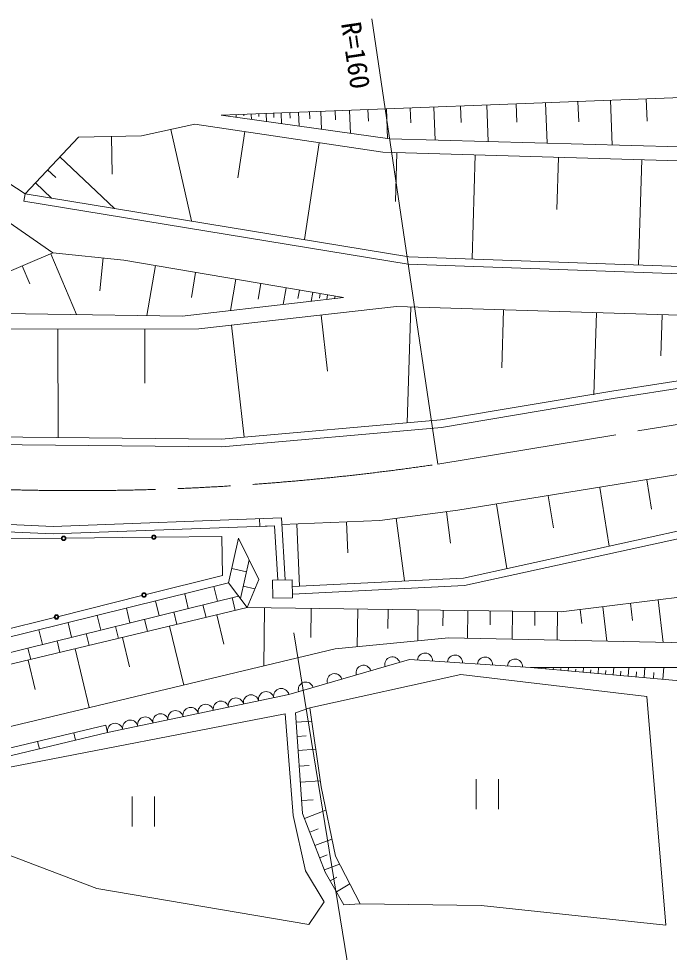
# Model space of a CAD drawing. Units: millimetres, scale not verified. Extents: x 40000 to 680000, y 20000 to 380000.
# Drawn here: x 251698 to 295002, y 273117 to 335314 of the extents above; entities that cross this region are included whole.
import ezdxf
from ezdxf.enums import TextEntityAlignment as Align

# ---------------------------------------------------------------- set-up
doc = ezdxf.new("R2010")
doc.units = ezdxf.units.MM
doc.header["$LTSCALE"] = 1000
doc.linetypes.add('CHAIN', pattern=[18.5, 12, -1.5, 3.5, -1.5])
for name, color, linetype, lineweight in [('M-BGD', 7, 'Continuous', 13), ('M-BMK', 2, 'CHAIN', 13), ('M-STR-HTXT', 7, 'Continuous', 13)]:
    doc.layers.add(name, color=color, linetype=linetype, lineweight=lineweight)
doc.styles.add('ＭＳ ゴシック', font='')
doc.styles.get('ＭＳ ゴシック').set_extended_font_data('MS Gothic')

msp = doc.modelspace()

# ---------------------------------------------------------------- linework, layer by layer
at = {"layer": 'M-BGD'}
for p, q in [((265176, 328875), (301697, 330292)), ((286762, 329712), (286867, 327016)), ((288919, 329796), (288972, 328448)), ((291077, 329880), (291193, 326897)), ((293463, 329972), (293521, 328481)), ((252124, 323656), (243187, 329394)), ((269173, 329030), (269201, 328311)), ((269748, 329052), (269762, 328693)), ((270323, 329074), (270359, 328148)), ((271064, 329103), (271082, 328640)), ((271805, 329132), (271851, 327939)), ((272759, 329169), (272782, 328573)), ((273713, 329206), (273772, 327670)), ((274941, 329254), (274971, 328486)), ((276170, 329301), (276247, 327324)), ((277752, 329363), (277791, 328374)), ((279334, 329424), (279420, 327220)), ((281098, 329493), (281140, 328390)), ((282861, 329561), (282956, 327123)), ((284811, 329637), (284859, 328418)), ((266175, 328913), (266182, 328734)), ((266675, 328933), (266678, 328843)), ((267174, 328952), (267188, 328593)), ((267674, 328972), (267681, 328792)), ((268174, 328991), (268194, 328452)), ((268673, 329010), (268684, 328741)), ((259881, 327499), (263425, 328291)), ((261829, 327934), (263191, 321837)), ((263425, 328291), (275932, 326415)), ((266750, 327792), (266287, 324703)), ((253979, 319708), (243104, 327239)), ((252124, 323656), (255670, 327415)), ((255670, 327415), (259881, 327499)), ((257876, 327459), (257926, 324959)), ((271693, 327051), (270725, 320599)), ((254439, 326110), (258077, 322678)), ((275932, 326415), (311202, 325373)), ((276864, 326387), (276768, 323127)), ((282081, 326233), (281876, 319305)), ((287623, 326069), (287521, 322605)), ((293166, 325906), (292959, 318907)), ((253625, 325247), (254164, 324738)), ((252811, 324384), (253889, 323366)), ((252043, 323163), (252124, 323656)), ((277626, 318958), (252043, 323163)), ((253979, 319708), (244677, 315753)), ((258694, 319234), (253979, 319708)), ((253834, 319647), (255555, 315600)), ((257323, 319372), (257103, 317184)), ((273311, 316734), (258694, 319234)), ((251938, 318840), (252442, 317655)), ((260804, 318873), (260233, 315533)), ((313745, 317660), (277626, 318958)), ((263475, 318416), (263190, 316746)), ((266147, 317959), (265789, 315869)), ((267819, 317673), (267640, 316628)), ((269491, 317387), (269301, 316273)), ((270383, 317235), (270287, 316678)), ((271274, 317082), (271173, 316488)), ((271767, 316998), (271716, 316701)), ((272260, 316914), (272208, 316607)), ((272753, 316829), (272727, 316676)), ((276854, 316133), (263692, 314646)), ((310075, 315121), (276854, 316133)), ((277800, 316104), (277564, 308384)), ((271823, 315565), (272245, 311833)), ((283976, 315916), (283858, 312056)), ((290152, 315728), (289986, 310266)), ((294522, 315595), (294438, 312864)), ((265852, 314890), (266695, 307426)), ((263692, 314646), (246259, 314614)), ((254313, 314629), (254326, 307408)), ((260089, 314639), (260096, 311029)), ((315116, 308141), (280926, 302565)), ((293503, 304594), (293818, 302639)), ((286937, 303535), (287284, 301386)), ((290375, 304089), (291006, 300180)), ((283499, 302980), (284193, 298682)), ((280926, 302565), (275744, 301889)), ((280170, 302466), (280442, 300378)), ((267743, 301495), (267724, 302007)), ((269181, 302061), (269444, 297922)), ((275744, 301889), (269210, 301607)), ((273523, 301793), (273612, 299722)), ((276828, 302030), (277373, 297854)), ((268714, 301530), (267743, 301495)), ((268714, 301530), (268943, 297911)), ((270209, 301650), (270387, 297508)), ((250171, 300650), (254541, 300699)), ((254841, 300702), (260541, 300766)), ((260841, 300769), (265210, 300819)), ((265210, 300819), (265267, 298228)), ((265661, 297721), (266337, 300706)), ((266337, 300706), (265661, 297721)), ((266324, 300647), (266371, 300636)), ((266337, 300706), (267689, 297946)), ((296754, 300931), (281376, 297552)), ((267038, 299274), (266451, 296680)), ((265882, 298696), (266857, 298475)), ((265267, 298228), (260183, 296954)), ((267689, 297946), (266900, 296087)), ((231076, 289159), (265661, 297721)), ((231076, 289159), (265661, 297721)), ((264931, 296510), (264690, 297480)), ((266900, 296087), (265661, 297721)), ((266636, 297500), (267424, 297321)), ((281376, 297552), (269927, 296984)), ((287811, 295799), (301048, 297448)), ((230867, 288077), (266319, 296853)), ((259892, 296882), (254363, 295497)), ((262989, 296029), (262749, 297000)), ((266112, 295898), (265901, 296750)), ((266900, 296087), (230738, 287413)), ((261048, 295548), (260808, 296519)), ((264167, 295432), (263960, 296269)), ((266900, 296087), (287811, 295799)), ((268058, 296071), (268005, 292191)), ((290567, 296142), (290854, 293840)), ((292409, 296372), (292552, 295221)), ((294250, 296601), (294604, 293762)), ((257165, 294587), (256925, 295558)), ((259106, 295068), (258866, 296038)), ((262222, 294965), (262019, 295789)), ((264882, 295603), (265354, 293638)), ((271163, 296028), (271136, 294088)), ((274267, 295985), (274232, 293470)), ((276279, 295958), (276262, 294700)), ((278292, 295930), (278263, 293861)), ((279947, 295907), (279932, 294873)), ((281602, 295884), (281576, 294033)), ((283083, 295864), (283070, 294938)), ((284564, 295843), (284538, 293971)), ((286062, 295823), (286049, 294887)), ((287559, 295802), (287533, 293909)), ((289064, 295955), (289181, 295015)), ((254072, 295424), (248542, 294039)), ((255224, 294107), (254983, 295077)), ((258333, 294032), (258136, 294827)), ((260278, 294498), (260077, 295308)), ((261738, 294849), (262681, 290918)), ((253282, 293626), (253042, 294597)), ((256388, 293565), (256194, 294347)), ((254443, 293099), (254253, 293866)), ((258597, 294095), (259068, 292133)), ((252498, 292632), (252312, 293386)), ((255457, 293342), (256398, 289416)), ((252320, 292590), (252790, 290629)), ((296217, 291164), (285770, 292088)), ((286775, 291999), (286781, 292065)), ((287274, 291955), (287285, 292088)), ((287772, 291911), (287781, 292021)), ((288270, 291867), (288289, 292088)), ((288768, 291823), (288781, 291977)), ((289266, 291779), (289293, 292088)), ((289764, 291735), (289781, 291933)), ((290262, 291691), (290297, 292088)), ((290760, 291646), (290781, 291889)), ((291258, 291602), (291301, 292088)), ((291756, 291558), (291781, 291845)), ((292254, 291514), (292305, 292088)), ((292789, 291467), (292818, 291801)), ((293323, 291420), (293382, 292088)), ((293946, 291365), (293980, 291754)), ((294568, 291310), (294637, 292088)), ((269679, 290298), (257610, 287771)), ((271085, 289412), (270128, 289072)), ((270128, 289072), (270591, 282371)), ((234005, 282625), (257494, 288258)), ((257610, 287771), (257494, 288258)), ((270171, 288441), (271211, 288513)), ((255366, 287747), (255483, 287261)), ((270236, 287503), (270822, 287544)), ((252959, 287170), (253075, 286684)), ((270301, 286565), (271473, 286646)), ((270374, 285508), (271035, 285554)), ((270447, 284451), (271768, 284543)), ((282136, 284659), (282136, 282659)), ((283636, 282659), (283636, 284659)), ((259248, 283496), (259248, 281496)), ((260748, 281496), (260748, 283496)), ((270532, 283231), (271294, 283284)), ((270721, 282034), (272148, 282584)), ((270591, 282371), (272104, 278450)), ((271070, 281130), (271635, 281348)), ((271419, 280227), (272548, 280662)), ((271732, 279415), (272239, 279611)), ((272045, 278604), (273059, 278995)), ((272104, 278450), (273339, 276288)), ((272433, 277875), (272882, 278131)), ((272843, 277157), (273741, 277670)), ((273339, 276288), (274420, 276350))]:
    msp.add_line(p, q, dxfattribs=at)
for points in [[(311786, 326331), (276393, 327303), (265176, 328875)], [(321262, 315763), (313832, 318157), (277676, 319456), (252124, 323656)], [(213013, 317636), (226617, 314877), (241719, 309065), (249680, 306957), (265211, 306793), (279843, 308083), (291261, 310006), (313482, 313480), (321056, 314794)], [(244677, 315753), (262585, 315500), (273311, 316734)], [(321062, 315302), (313401, 313973), (291181, 310500), (279779, 308579), (265192, 307294), (249747, 307456), (241874, 309541), (227749, 314977)], [(328210, 306051), (321654, 305823), (296657, 301422), (281310, 298049), (269916, 297484)], [(269181, 302061), (254001, 301494), (243806, 301945), (230119, 303522), (219008, 304991)], [(218936, 304496), (243765, 301446), (253999, 300994), (268714, 301530)], [(218091, 291424), (232935, 283808), (272758, 293327), (280306, 294059), (304696, 293552), (311793, 293609), (319284, 294454)], [(285770, 292088), (277699, 292625), (269679, 290298)], [(285770, 292088), (298331, 292088), (311342, 291637), (319341, 292651)], [(215437, 288252), (229054, 282125), (234064, 282125), (257610, 287771)]]:
    msp.add_lwpolyline(points, dxfattribs=at)
for points in [[(268597, 297904), (269907, 297932), (269932, 296735), (268623, 296707)], [(271085, 289412), (281121, 291635), (293503, 290153), (294769, 274930), (282480, 276226), (274420, 276350), (272783, 279531), (271826, 284132)], [(241765, 283123), (250391, 285314), (269424, 289011), (269972, 282233), (270793, 278536), (272026, 276482), (270999, 274976), (256895, 277372)]]:
    msp.add_lwpolyline(points, close=True, dxfattribs=at)
for centre, radius in [((254691, 300700), 150), ((254691, 300700), 120), ((254691, 300700), 100), ((260691, 300768), 150), ((260691, 300768), 120), ((260691, 300768), 100), ((260037, 296918), 150), ((260037, 296918), 120), ((260037, 296918), 100), ((254217, 295460), 150), ((254217, 295460), 120), ((254217, 295460), 100)]:
    msp.add_circle(centre, radius, dxfattribs=at)
for centre, radius, start, end in [((278741, 292555), 500, 356.19499, 176.19499), ((276570, 292297), 500, 16.17558, 196.17558), ((280737, 292423), 500, 356.19499, 176.19499), ((282732, 292290), 500, 356.19499, 176.19499), ((284728, 292157), 500, 356.19499, 176.19499), ((274649, 291740), 500, 16.17558, 196.17558), ((270808, 290626), 500, 16.17558, 196.17558), ((272729, 291183), 500, 16.17558, 196.17558), ((268173, 289969), 514, 13.38046, 190.26995), ((269179, 290179), 514, 13.38046, 190.26995), ((265156, 289337), 514, 13.38046, 190.26995), ((266162, 289548), 514, 13.38046, 190.26995), ((267167, 289758), 514, 13.38046, 190.26995), ((262139, 288705), 514, 13.38046, 190.26995), ((263145, 288916), 514, 13.38046, 190.26995), ((264150, 289126), 514, 13.38046, 190.26995), ((260127, 288284), 514, 13.38046, 190.26995), ((261133, 288495), 514, 13.38046, 190.26995), ((258116, 287863), 514, 13.38046, 190.26995), ((259122, 288074), 514, 13.38046, 190.26995)]:
    msp.add_arc(centre, radius, start, end, dxfattribs=at)
at = {"layer": 'M-BMK'}
msp.add_line((279594, 305636), (316719, 311801), dxfattribs=at)
msp.add_arc((255592, 468113), 164240, 261.17615, 278.40305, dxfattribs=at)
at = {"layer": 'M-STR-HTXT'}
for p, q in [((279594, 305636), (275210, 335314)), ((270011, 294393), (276142, 256628))]:
    msp.add_line(p, q, dxfattribs=at)

# ---------------------------------------------------------------- texts
at = {"layer": 'M-STR-HTXT', "style": 'ＭＳ ゴシック'}
msp.add_text('R=160', height=1320, rotation=278.403, dxfattribs=at).set_placement((272759, 334938), align=Align.BOTTOM_LEFT)

doc.saveas('drawing.dxf')
